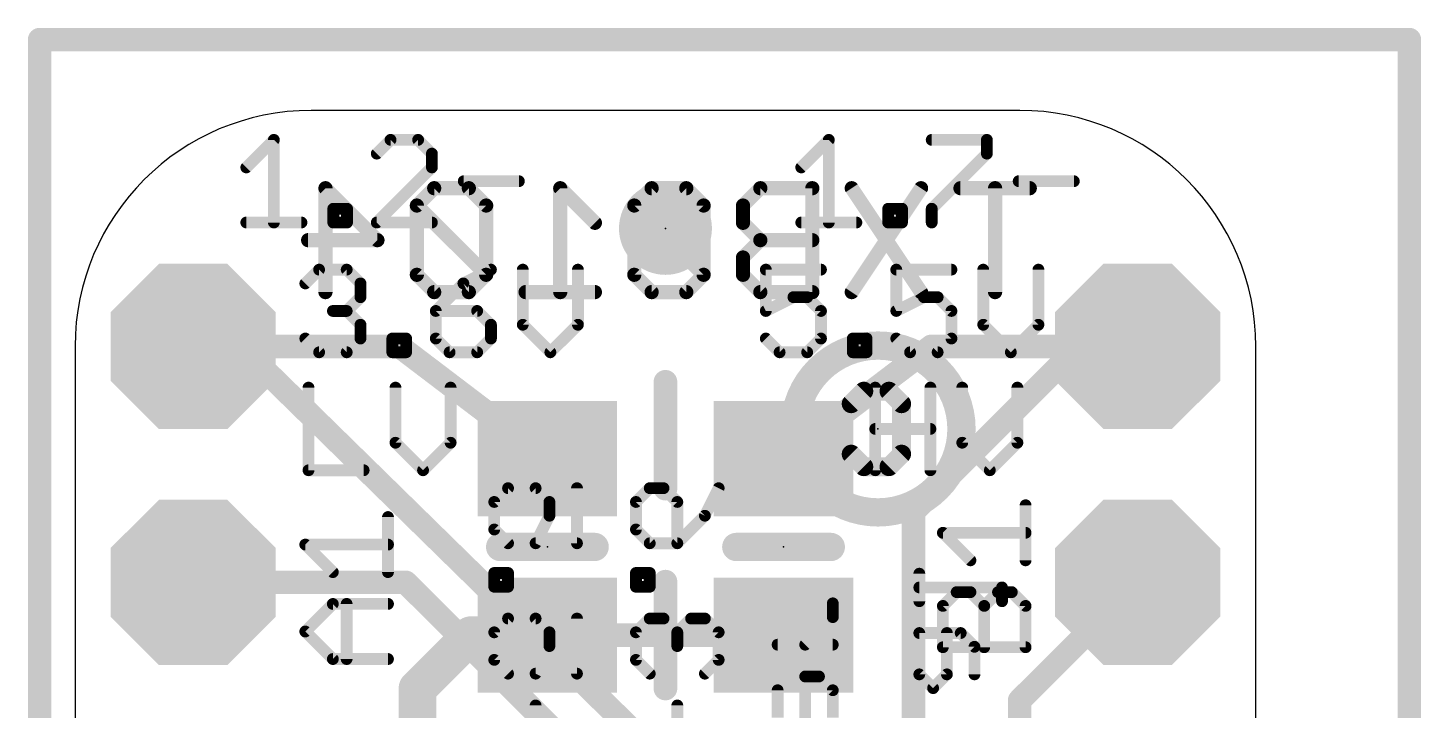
# Model space of a CAD drawing. Extents: x -0.5 to 14.5, y -0.1 to 18.7.
# Drawn here: x -0.51 to 14.48, y 11.32 to 18.67 of the extents above; entities that cross this region are included whole.
import ezdxf

# ---------------------------------------------------------------- set-up
doc = ezdxf.new("R2010")
doc.units = 0
for name, color, linetype in [('1', 12, 'CONTINUOUS'), ('16', 132, 'CONTINUOUS'), ('17', 110, 'CONTINUOUS'), ('20', 53, 'CONTINUOUS'), ('21', 40, 'CONTINUOUS'), ('22', 6, 'CONTINUOUS'), ('23', 53, 'CONTINUOUS'), ('24', 53, 'CONTINUOUS')]:
    doc.layers.add(name, color=color, linetype=linetype)

# ---------------------------------------------------------------- blocks, each defined once
blk = doc.blocks.new('RECT')
blk.add_solid([(-0.5, -0.5), (0.5, -0.5), (-0.5, 0.5), (0.5, 0.5)])
blk = doc.blocks.new('OCTAGONP')
at = {"const_width": 0.5}
blk.add_lwpolyline([(-0.25, -0.1036), (-0.25, 0.1036), (-0.1036, 0.25), (0.1036, 0.25), (0.25, 0.1036), (0.25, -0.1036), (0.1036, -0.25), (-0.1036, -0.25), (-0.25, -0.1036), (-0.25, 0.1036)], dxfattribs=at)
blk = doc.blocks.new('PIE')
at = {"const_width": 0.5}
blk.add_lwpolyline([(0, -0.25, 1), (0, 0.25, 1), (0, -0.25)], format="xyb", dxfattribs=at)

msp = doc.modelspace()

# ---------------------------------------------------------------- linework, layer by layer
at = {"layer": '1'}
for points, const_width in [([(3.49, 15.24), (1.27, 15.24)], 0.254), ([(5.08, 14.031), (3.49, 15.24)], 0.254), ([(7.62, 14.031), (9.21, 15.24)], 0.254), ([(9.21, 15.24), (11.43, 15.24)], 0.254), ([(4.257, 12.131), (3.683, 11.557)], 0.4064), ([(5.08, 12.131), (4.257, 12.131)], 0.4064), ([(7.62, 12.131), (5.08, 12.131)], 0.254), ([(3.683, 11.557), (3.683, 10.287)], 0.4064)]:
    msp.add_lwpolyline(points, dxfattribs=dict(at, const_width=const_width))
for points, const_width in [([(1.27, 15.3035, 1), (1.27, 15.1765)], 0.127), ([(3.5284, 15.2905, 1), (3.4516, 15.1895)], 0.127), ([(3.49, 15.1765, 1), (3.49, 15.3035)], 0.127), ([(9.21, 15.3035, 1), (9.21, 15.1765)], 0.127), ([(9.2484, 15.1895, 1), (9.1716, 15.2905)], 0.127), ([(11.43, 15.1765, 1), (11.43, 15.3035)], 0.127), ([(5.0416, 13.9805, 1), (5.1184, 14.0815)], 0.127), ([(7.5816, 14.0815, 1), (7.6584, 13.9805)], 0.127), ([(4.257, 12.2326, 1), (4.257, 12.0294)], 0.2032), ([(4.3288, 12.0592, 1), (4.1852, 12.2028)], 0.2032), ([(5.08, 12.0294, 1), (5.08, 12.2326)], 0.2032), ([(5.08, 12.1945, 1), (5.08, 12.0675)], 0.127), ([(7.62, 12.0675, 1), (7.62, 12.1945)], 0.127), ([(3.7846, 11.557, 1), (3.5814, 11.557)], 0.2032), ([(3.6112, 11.6288, 1), (3.7548, 11.4852)], 0.2032)]:
    msp.add_lwpolyline(points, format="xyb", dxfattribs=dict(at, const_width=const_width))
at = {"layer": '16', "const_width": 0.254}
for points in [[(-0.381, 18.542), (-0.381, 0)], [(14.351, 18.542), (-0.381, 18.542)], [(14.351, 0), (14.351, 18.542)], [(1.27, 15.24), (1.778, 15.24)], [(1.778, 15.24), (8.255, 8.89)], [(9.017, 13.462), (10.795, 15.24)], [(10.795, 15.24), (11.43, 15.24)], [(9.017, 8.001), (9.017, 13.462)], [(1.27, 12.7), (3.556, 12.7)], [(3.556, 12.7), (7.366, 8.89)], [(10.16, 11.43), (11.43, 12.7)], [(10.16, 8.001), (10.16, 11.43)]]:
    msp.add_lwpolyline(points, dxfattribs=at)
at = {"layer": '16', "const_width": 0.127}
for points in [[(-0.3175, 18.542, 1), (-0.4445, 18.542)], [(-0.381, 18.6055, 1), (-0.381, 18.4785)], [(14.4145, 18.542, 1), (14.2875, 18.542)], [(14.351, 18.4785, 1), (14.351, 18.6055)], [(1.27, 15.3035, 1), (1.27, 15.1765)], [(1.8225, 15.2853, 1), (1.7335, 15.1947)], [(1.778, 15.1765, 1), (1.778, 15.3035)], [(10.795, 15.3035, 1), (10.795, 15.1765)], [(10.8399, 15.1951, 1), (10.7501, 15.2849)], [(11.43, 15.1765, 1), (11.43, 15.3035)], [(9.0805, 13.462, 1), (8.9535, 13.462)], [(8.9721, 13.5069, 1), (9.0619, 13.4171)], [(1.27, 12.7635, 1), (1.27, 12.6365)], [(3.6009, 12.7449, 1), (3.5111, 12.6551)], [(3.556, 12.6365, 1), (3.556, 12.7635)], [(11.4749, 12.6551, 1), (11.3851, 12.7449)], [(10.2235, 11.43, 1), (10.0965, 11.43)], [(10.1151, 11.4749, 1), (10.2049, 11.3851)]]:
    msp.add_lwpolyline(points, format="xyb", dxfattribs=at)
at = {"layer": '20'}
for p, q in [((10.16, 17.78), (2.54, 17.78)), ((0, 15.24), (0, 2.54)), ((12.7, 2.54), (12.7, 15.24))]:
    msp.add_line(p, q, dxfattribs=at)
for centre, start, end in [((2.54, 15.24), 90, 180), ((10.16, 15.24), 0, 90)]:
    msp.add_arc(centre, 2.54, start, end, dxfattribs=at)
at = {"layer": '21'}
for points, const_width in [([(1.8415, 17.1667), (2.1381, 17.4633)], 0.127), ([(2.1381, 17.4633), (2.1381, 16.5735)], 0.127), ([(3.3931, 17.4633), (3.2448, 17.315)], 0.127), ([(3.6897, 17.4633), (3.3931, 17.4633)], 0.127), ([(3.838, 17.315), (3.6897, 17.4633)], 0.127), ([(7.8105, 17.1667), (8.1071, 17.4633)], 0.127), ([(8.1071, 17.4633), (8.1071, 16.5735)], 0.127), ([(9.2138, 17.4633), (9.807, 17.4633)], 0.127), ([(9.807, 17.4633), (9.807, 17.315)], 0.127), ([(3.838, 17.1667), (3.838, 17.315)], 0.127), ([(9.807, 17.315), (9.2138, 16.7218)], 0.127), ([(3.2448, 16.5735), (3.838, 17.1667)], 0.127), ([(4.1803, 17.0184), (4.7735, 17.0184)], 0.127), ([(10.1493, 17.0184), (10.7425, 17.0184)], 0.127), ([(2.777, 16.5735), (2.777, 16.7218)], 0.127), ([(2.777, 16.7218), (2.9253, 16.7218)], 0.127), ([(2.9253, 16.7218), (2.9253, 16.5735)], 0.127), ([(8.746, 16.5735), (8.746, 16.7218)], 0.127), ([(8.746, 16.7218), (8.8943, 16.7218)], 0.127), ([(8.8943, 16.7218), (8.8943, 16.5735)], 0.127), ([(9.2138, 16.7218), (9.2138, 16.5735)], 0.127), ([(1.8415, 16.5735), (2.4347, 16.5735)], 0.127), ([(2.9253, 16.5735), (2.777, 16.5735)], 0.127), ([(3.838, 16.5735), (3.2448, 16.5735)], 0.127), ([(7.8105, 16.5735), (8.4037, 16.5735)], 0.127), ([(8.8943, 16.5735), (8.746, 16.5735)], 0.127), ([(2.4765, 15.918), (2.6248, 16.0663)], 0.127), ([(2.6248, 16.0663), (2.9214, 16.0663)], 0.127), ([(2.9214, 16.0663), (3.0697, 15.918)], 0.127), ([(4.4729, 16.0663), (4.1764, 15.918)], 0.127), ([(4.8153, 16.0663), (4.8153, 15.4731)], 0.127), ([(5.4085, 15.4731), (5.4085, 16.0663)], 0.127), ([(8.0227, 16.0663), (7.4295, 16.0663)], 0.127), ([(7.4295, 16.0663), (7.4295, 15.6214)], 0.127), ([(9.426, 16.0663), (8.8328, 16.0663)], 0.127), ([(8.8328, 16.0663), (8.8328, 15.6214)], 0.127), ([(9.7683, 16.0663), (9.7683, 15.4731)], 0.127), ([(10.3615, 15.4731), (10.3615, 16.0663)], 0.127), ([(3.0697, 15.918), (3.0697, 15.7697)], 0.127), ([(4.1764, 15.918), (3.8798, 15.6214)], 0.127), ([(3.0697, 15.7697), (2.9214, 15.6214)], 0.127), ([(7.4295, 15.6214), (7.7261, 15.7697)], 0.127), ([(7.7261, 15.7697), (7.8744, 15.7697)], 0.127), ([(7.8744, 15.7697), (8.0227, 15.6214)], 0.127), ([(8.8328, 15.6214), (9.1294, 15.7697)], 0.127), ([(9.1294, 15.7697), (9.2777, 15.7697)], 0.127), ([(9.2777, 15.7697), (9.426, 15.6214)], 0.127), ([(2.9214, 15.6214), (2.7731, 15.6214)], 0.127), ([(2.9214, 15.6214), (3.0697, 15.4731)], 0.127), ([(3.8798, 15.6214), (3.8798, 15.3248)], 0.127), ([(4.3247, 15.6214), (3.8798, 15.6214)], 0.127), ([(4.4729, 15.4731), (4.3247, 15.6214)], 0.127), ([(8.0227, 15.6214), (8.0227, 15.3248)], 0.127), ([(9.426, 15.6214), (9.426, 15.3248)], 0.127), ([(3.0697, 15.4731), (3.0697, 15.3248)], 0.127), ([(4.4729, 15.3248), (4.4729, 15.4731)], 0.127), ([(4.8153, 15.4731), (5.1119, 15.1765)], 0.127), ([(5.1119, 15.1765), (5.4085, 15.4731)], 0.127), ([(9.7683, 15.4731), (10.0649, 15.1765)], 0.127), ([(10.0649, 15.1765), (10.3615, 15.4731)], 0.127), ([(2.6248, 15.1765), (2.4765, 15.3248)], 0.127), ([(3.0697, 15.3248), (2.9214, 15.1765)], 0.127), ([(3.412, 15.1765), (3.412, 15.3248)], 0.127), ([(3.412, 15.3248), (3.5603, 15.3248)], 0.127), ([(3.5603, 15.3248), (3.5603, 15.1765)], 0.127), ([(3.8798, 15.3248), (4.0281, 15.1765)], 0.127), ([(4.3247, 15.1765), (4.4729, 15.3248)], 0.127), ([(7.5778, 15.1765), (7.4295, 15.3248)], 0.127), ([(8.0227, 15.3248), (7.8744, 15.1765)], 0.127), ([(8.365, 15.1765), (8.365, 15.3248)], 0.127), ([(8.365, 15.3248), (8.5133, 15.3248)], 0.127), ([(8.5133, 15.3248), (8.5133, 15.1765)], 0.127), ([(8.9811, 15.1765), (8.8328, 15.3248)], 0.127), ([(9.426, 15.3248), (9.2777, 15.1765)], 0.127), ([(2.9214, 15.1765), (2.6248, 15.1765)], 0.127), ([(3.5603, 15.1765), (3.412, 15.1765)], 0.127), ([(4.0281, 15.1765), (4.3247, 15.1765)], 0.127), ([(7.8744, 15.1765), (7.5778, 15.1765)], 0.127), ([(8.5133, 15.1765), (8.365, 15.1765)], 0.127), ([(9.2777, 15.1765), (8.9811, 15.1765)], 0.127), ([(6.35, 14.859), (6.35, 13.708)], 0.254), ([(2.5105, 14.7963), (2.5105, 13.9065)], 0.127), ([(3.446, 14.7963), (3.446, 14.2031)], 0.127), ([(4.0392, 14.2031), (4.0392, 14.7963)], 0.127), ([(8.6065, 13.9065), (8.6065, 14.7963)], 0.127), ([(9.1996, 14.7963), (9.1996, 13.9065)], 0.127), ([(9.542, 14.7963), (9.542, 14.2031)], 0.127), ([(10.1352, 14.2031), (10.1352, 14.7963)], 0.127), ([(8.6065, 14.3514), (9.1996, 14.3514)], 0.127), ([(3.446, 14.2031), (3.7426, 13.9065)], 0.127), ([(3.7426, 13.9065), (4.0392, 14.2031)], 0.127), ([(9.542, 14.2031), (9.8386, 13.9065)], 0.127), ([(9.8386, 13.9065), (10.1352, 14.2031)], 0.127), ([(2.5105, 13.9065), (3.1036, 13.9065)], 0.127), ([(10.2235, 12.937), (10.2235, 13.5302)], 0.127), ([(3.3655, 12.81), (3.3655, 13.4032)], 0.127), ([(5.588, 13.081), (4.572, 13.081)], 0.3048), ([(8.128, 13.081), (7.112, 13.081)], 0.3048), ([(9.6303, 12.937), (9.3337, 13.2336)], 0.127), ([(9.3337, 13.2336), (10.2235, 13.2336)], 0.127), ([(2.7723, 12.81), (2.4757, 13.1066)], 0.127), ([(2.4757, 13.1066), (3.3655, 13.1066)], 0.127), ([(6.35, 12.708), (6.35, 11.557)], 0.254), ([(9.3337, 12.4464), (9.482, 12.5947)], 0.127), ([(9.482, 12.5947), (9.6303, 12.5947)], 0.127), ([(9.6303, 12.5947), (9.7786, 12.4464)], 0.127), ([(9.7786, 12.4464), (9.9269, 12.5947)], 0.127), ([(9.9269, 12.5947), (10.0752, 12.5947)], 0.127), ([(10.0752, 12.5947), (10.2235, 12.4464)], 0.127), ([(2.4757, 12.1711), (2.7723, 12.4677)], 0.127), ([(2.7723, 12.4677), (3.3655, 12.4677)], 0.127), ([(2.9206, 11.8745), (2.9206, 12.4677)], 0.127), ([(9.3337, 12.0015), (9.3337, 12.4464)], 0.127), ([(9.7786, 12.0015), (9.7786, 12.4464)], 0.127), ([(10.2235, 12.4464), (10.2235, 12.0015)], 0.127), ([(2.7723, 11.8745), (2.4757, 12.1711)], 0.127), ([(10.2235, 12.0015), (9.3337, 12.0015)], 0.127), ([(3.3655, 11.8745), (2.7723, 11.8745)], 0.127)]:
    msp.add_lwpolyline(points, dxfattribs=dict(at, const_width=const_width))
for points, const_width in [([(2.1698, 17.4633, 1), (2.1063, 17.4633)], 0.0635), ([(2.1605, 17.4408, 1), (2.1156, 17.4857)], 0.0635), ([(3.3931, 17.495, 1), (3.3931, 17.4315)], 0.0635), ([(3.4155, 17.4408, 1), (3.3706, 17.4857)], 0.0635), ([(3.7121, 17.4857, 1), (3.6672, 17.4408)], 0.0635), ([(3.6897, 17.4315, 1), (3.6897, 17.495)], 0.0635), ([(8.1388, 17.4633, 1), (8.0753, 17.4633)], 0.0635), ([(8.1295, 17.4408, 1), (8.0846, 17.4857)], 0.0635), ([(9.2138, 17.495, 1), (9.2138, 17.4315)], 0.0635), ([(9.8387, 17.4633, 1), (9.7752, 17.4633)], 0.0635), ([(9.807, 17.4315, 1), (9.807, 17.495)], 0.0635), ([(3.2223, 17.3374, 1), (3.2672, 17.2925)], 0.0635), ([(3.8697, 17.315, 1), (3.8062, 17.315)], 0.0635), ([(3.8155, 17.2925, 1), (3.8604, 17.3374)], 0.0635), ([(9.7752, 17.315, 1), (9.8387, 17.315)], 0.0635), ([(9.8294, 17.2925, 1), (9.7845, 17.3374)], 0.0635), ([(1.819, 17.1891, 1), (1.864, 17.1442)], 0.0635), ([(3.8062, 17.1667, 1), (3.8697, 17.1667)], 0.0635), ([(3.8604, 17.1442, 1), (3.8155, 17.1891)], 0.0635), ([(7.788, 17.1891, 1), (7.833, 17.1442)], 0.0635), ([(4.1803, 17.0501, 1), (4.1803, 16.9866)], 0.0635), ([(4.7735, 16.9866, 1), (4.7735, 17.0501)], 0.0635), ([(10.1493, 17.0501, 1), (10.1493, 16.9866)], 0.0635), ([(10.7425, 16.9866, 1), (10.7425, 17.0501)], 0.0635), ([(2.8088, 16.7218, 1), (2.7453, 16.7218)], 0.0635), ([(2.777, 16.7535, 1), (2.777, 16.69)], 0.0635), ([(2.9571, 16.7218, 1), (2.8936, 16.7218)], 0.0635), ([(2.9253, 16.69, 1), (2.9253, 16.7535)], 0.0635), ([(8.746, 16.7535, 1), (8.746, 16.69)], 0.0635), ([(8.7778, 16.7218, 1), (8.7143, 16.7218)], 0.0635), ([(8.9261, 16.7218, 1), (8.8626, 16.7218)], 0.0635), ([(8.8943, 16.69, 1), (8.8943, 16.7535)], 0.0635), ([(9.2455, 16.7218, 1), (9.182, 16.7218)], 0.0635), ([(1.8415, 16.6052, 1), (1.8415, 16.5418)], 0.0635), ([(2.4347, 16.5418, 1), (2.4347, 16.6052)], 0.0635), ([(2.777, 16.6052, 1), (2.777, 16.5418)], 0.0635), ([(2.9253, 16.5418, 1), (2.9253, 16.6052)], 0.0635), ([(3.2448, 16.6052, 1), (3.2448, 16.5418)], 0.0635), ([(3.838, 16.5418, 1), (3.838, 16.6052)], 0.0635), ([(7.8105, 16.6052, 1), (7.8105, 16.5418)], 0.0635), ([(8.4037, 16.5418, 1), (8.4037, 16.6052)], 0.0635), ([(8.746, 16.6052, 1), (8.746, 16.5418)], 0.0635), ([(8.8943, 16.5418, 1), (8.8943, 16.6052)], 0.0635), ([(9.1913, 16.7442, 1), (9.2362, 16.6993)], 0.0635), ([(2.1063, 16.5735, 1), (2.1698, 16.5735)], 0.0635), ([(2.7453, 16.5735, 1), (2.8088, 16.5735)], 0.0635), ([(2.8936, 16.5735, 1), (2.9571, 16.5735)], 0.0635), ([(3.2223, 16.596, 1), (3.2672, 16.551)], 0.0635), ([(8.0753, 16.5735, 1), (8.1388, 16.5735)], 0.0635), ([(8.7143, 16.5735, 1), (8.7778, 16.5735)], 0.0635), ([(8.8626, 16.5735, 1), (8.9261, 16.5735)], 0.0635), ([(9.182, 16.5735, 1), (9.2455, 16.5735)], 0.0635), ([(2.6248, 16.098, 1), (2.6248, 16.0345)], 0.0635), ([(2.6472, 16.0438, 1), (2.6023, 16.0887)], 0.0635), ([(2.9438, 16.0887, 1), (2.8989, 16.0438)], 0.0635), ([(2.9214, 16.0345, 1), (2.9214, 16.098)], 0.0635), ([(4.4871, 16.0379, 1), (4.4588, 16.0947)], 0.0635), ([(4.847, 16.0663, 1), (4.7835, 16.0663)], 0.0635), ([(5.4402, 16.0663, 1), (5.3767, 16.0663)], 0.0635), ([(7.4295, 16.098, 1), (7.4295, 16.0345)], 0.0635), ([(7.4612, 16.0663, 1), (7.3978, 16.0663)], 0.0635), ([(8.0227, 16.0345, 1), (8.0227, 16.098)], 0.0635), ([(8.8645, 16.0663, 1), (8.801, 16.0663)], 0.0635), ([(8.8328, 16.098, 1), (8.8328, 16.0345)], 0.0635), ([(9.426, 16.0345, 1), (9.426, 16.098)], 0.0635), ([(9.8, 16.0663, 1), (9.7365, 16.0663)], 0.0635), ([(10.3932, 16.0663, 1), (10.3297, 16.0663)], 0.0635), ([(2.454, 15.9404, 1), (2.499, 15.8955)], 0.0635), ([(3.1014, 15.918, 1), (3.0379, 15.918)], 0.0635), ([(3.0472, 15.8955, 1), (3.0921, 15.9404)], 0.0635), ([(4.1622, 15.9464, 1), (4.1906, 15.8896)], 0.0635), ([(4.1988, 15.8955, 1), (4.1539, 15.9404)], 0.0635), ([(3.0379, 15.7697, 1), (3.1014, 15.7697)], 0.0635), ([(3.0921, 15.7472, 1), (3.0472, 15.7921)], 0.0635), ([(7.7261, 15.8014, 1), (7.7261, 15.7379)], 0.0635), ([(7.7403, 15.7413, 1), (7.7119, 15.7981)], 0.0635), ([(7.8968, 15.7921, 1), (7.8519, 15.7472)], 0.0635), ([(7.8744, 15.7379, 1), (7.8744, 15.8014)], 0.0635), ([(9.1294, 15.8014, 1), (9.1294, 15.7379)], 0.0635), ([(9.1436, 15.7413, 1), (9.1152, 15.7981)], 0.0635), ([(9.3001, 15.7921, 1), (9.2552, 15.7472)], 0.0635), ([(9.2777, 15.7379, 1), (9.2777, 15.8014)], 0.0635), ([(2.7731, 15.6531, 1), (2.7731, 15.5896)], 0.0635), ([(2.9438, 15.6438, 1), (2.8989, 15.5989)], 0.0635), ([(2.8989, 15.6438, 1), (2.9438, 15.5989)], 0.0635), ([(2.9214, 15.5896, 1), (2.9214, 15.6531)], 0.0635), ([(3.9115, 15.6214, 1), (3.848, 15.6214)], 0.0635), ([(3.8798, 15.6531, 1), (3.8798, 15.5896)], 0.0635), ([(3.8573, 15.6438, 1), (3.9022, 15.5989)], 0.0635), ([(4.3471, 15.6438, 1), (4.3022, 15.5989)], 0.0635), ([(4.3247, 15.5896, 1), (4.3247, 15.6531)], 0.0635), ([(7.4153, 15.6498, 1), (7.4437, 15.593)], 0.0635), ([(7.3978, 15.6214, 1), (7.4612, 15.6214)], 0.0635), ([(8.0544, 15.6214, 1), (7.9909, 15.6214)], 0.0635), ([(8.0002, 15.5989, 1), (8.0451, 15.6438)], 0.0635), ([(8.8186, 15.6498, 1), (8.847, 15.593)], 0.0635), ([(8.801, 15.6214, 1), (8.8645, 15.6214)], 0.0635), ([(9.4577, 15.6214, 1), (9.3942, 15.6214)], 0.0635), ([(9.4035, 15.5989, 1), (9.4484, 15.6438)], 0.0635), ([(3.1014, 15.4731, 1), (3.0379, 15.4731)], 0.0635), ([(3.0472, 15.4506, 1), (3.0921, 15.4955)], 0.0635), ([(4.5047, 15.4731, 1), (4.4412, 15.4731)], 0.0635), ([(4.4505, 15.4506, 1), (4.4954, 15.4955)], 0.0635), ([(4.8377, 15.4955, 1), (4.7928, 15.4506)], 0.0635), ([(4.7835, 15.4731, 1), (4.847, 15.4731)], 0.0635), ([(5.3767, 15.4731, 1), (5.4402, 15.4731)], 0.0635), ([(5.4309, 15.4506, 1), (5.386, 15.4955)], 0.0635), ([(9.7365, 15.4731, 1), (9.8, 15.4731)], 0.0635), ([(9.7907, 15.4955, 1), (9.7458, 15.4506)], 0.0635), ([(10.3297, 15.4731, 1), (10.3932, 15.4731)], 0.0635), ([(10.3839, 15.4506, 1), (10.339, 15.4955)], 0.0635), ([(2.499, 15.3472, 1), (2.454, 15.3023)], 0.0635), ([(3.0379, 15.3248, 1), (3.1014, 15.3248)], 0.0635), ([(3.0921, 15.3023, 1), (3.0472, 15.3472)], 0.0635), ([(3.4438, 15.3248, 1), (3.3803, 15.3248)], 0.0635), ([(3.412, 15.3565, 1), (3.412, 15.293)], 0.0635), ([(3.5921, 15.3248, 1), (3.5286, 15.3248)], 0.0635), ([(3.5603, 15.293, 1), (3.5603, 15.3565)], 0.0635), ([(3.848, 15.3248, 1), (3.9115, 15.3248)], 0.0635), ([(3.9022, 15.3472, 1), (3.8573, 15.3023)], 0.0635), ([(4.4412, 15.3248, 1), (4.5047, 15.3248)], 0.0635), ([(4.4954, 15.3023, 1), (4.4505, 15.3472)], 0.0635), ([(7.452, 15.3472, 1), (7.407, 15.3023)], 0.0635), ([(7.9909, 15.3248, 1), (8.0544, 15.3248)], 0.0635), ([(8.0451, 15.3023, 1), (8.0002, 15.3472)], 0.0635), ([(8.3968, 15.3248, 1), (8.3333, 15.3248)], 0.0635), ([(8.365, 15.3565, 1), (8.365, 15.293)], 0.0635), ([(8.5451, 15.3248, 1), (8.4816, 15.3248)], 0.0635), ([(8.5133, 15.293, 1), (8.5133, 15.3565)], 0.0635), ([(8.8552, 15.3472, 1), (8.8103, 15.3023)], 0.0635), ([(9.3942, 15.3248, 1), (9.4577, 15.3248)], 0.0635), ([(9.4484, 15.3023, 1), (9.4035, 15.3472)], 0.0635), ([(2.6248, 15.2083, 1), (2.6248, 15.1448)], 0.0635), ([(2.6023, 15.154, 1), (2.6472, 15.199)], 0.0635), ([(2.8989, 15.199, 1), (2.9438, 15.154)], 0.0635), ([(2.9214, 15.1448, 1), (2.9214, 15.2083)], 0.0635), ([(3.412, 15.2083, 1), (3.412, 15.1448)], 0.0635), ([(3.3803, 15.1765, 1), (3.4438, 15.1765)], 0.0635), ([(3.5286, 15.1765, 1), (3.5921, 15.1765)], 0.0635), ([(3.5603, 15.1448, 1), (3.5603, 15.2083)], 0.0635), ([(4.0281, 15.2083, 1), (4.0281, 15.1448)], 0.0635), ([(4.0056, 15.154, 1), (4.0505, 15.199)], 0.0635), ([(4.3022, 15.199, 1), (4.3471, 15.154)], 0.0635), ([(4.3247, 15.1448, 1), (4.3247, 15.2083)], 0.0635), ([(5.0894, 15.199, 1), (5.1343, 15.154)], 0.0635), ([(5.0894, 15.154, 1), (5.1343, 15.199)], 0.0635), ([(7.5778, 15.2083, 1), (7.5778, 15.1448)], 0.0635), ([(7.5553, 15.154, 1), (7.6002, 15.199)], 0.0635), ([(7.8519, 15.199, 1), (7.8968, 15.154)], 0.0635), ([(7.8744, 15.1448, 1), (7.8744, 15.2083)], 0.0635), ([(8.365, 15.2083, 1), (8.365, 15.1448)], 0.0635), ([(8.3333, 15.1765, 1), (8.3968, 15.1765)], 0.0635), ([(8.4816, 15.1765, 1), (8.5451, 15.1765)], 0.0635), ([(8.5133, 15.1448, 1), (8.5133, 15.2083)], 0.0635), ([(8.9811, 15.2083, 1), (8.9811, 15.1448)], 0.0635), ([(8.9586, 15.154, 1), (9.0035, 15.199)], 0.0635), ([(9.2552, 15.199, 1), (9.3001, 15.154)], 0.0635), ([(9.2777, 15.1448, 1), (9.2777, 15.2083)], 0.0635), ([(10.0424, 15.199, 1), (10.0873, 15.154)], 0.0635), ([(10.0424, 15.154, 1), (10.0873, 15.199)], 0.0635), ([(6.4135, 14.859, 1), (6.2865, 14.859)], 0.127), ([(2.5422, 14.7963, 1), (2.4787, 14.7963)], 0.0635), ([(3.4777, 14.7963, 1), (3.4142, 14.7963)], 0.0635), ([(4.0709, 14.7963, 1), (4.0074, 14.7963)], 0.0635), ([(8.6382, 14.7963, 1), (8.5747, 14.7963)], 0.0635), ([(9.2314, 14.7963, 1), (9.1679, 14.7963)], 0.0635), ([(9.5737, 14.7963, 1), (9.5102, 14.7963)], 0.0635), ([(10.1669, 14.7963, 1), (10.1034, 14.7963)], 0.0635), ([(8.6065, 14.3831, 1), (8.6065, 14.3196)], 0.0635), ([(9.1996, 14.3196, 1), (9.1996, 14.3831)], 0.0635), ([(3.4684, 14.2255, 1), (3.4235, 14.1806)], 0.0635), ([(4.0616, 14.1806, 1), (4.0167, 14.2255)], 0.0635), ([(9.5644, 14.2255, 1), (9.5195, 14.1806)], 0.0635), ([(10.1576, 14.1806, 1), (10.1127, 14.2255)], 0.0635), ([(3.4142, 14.2031, 1), (3.4777, 14.2031)], 0.0635), ([(4.0074, 14.2031, 1), (4.0709, 14.2031)], 0.0635), ([(9.5102, 14.2031, 1), (9.5737, 14.2031)], 0.0635), ([(10.1034, 14.2031, 1), (10.1669, 14.2031)], 0.0635), ([(2.4787, 13.9065, 1), (2.5422, 13.9065)], 0.0635), ([(2.5105, 13.9383, 1), (2.5105, 13.8748)], 0.0635), ([(3.1036, 13.8748, 1), (3.1036, 13.9383)], 0.0635), ([(3.7201, 13.929, 1), (3.765, 13.884)], 0.0635), ([(3.7201, 13.884, 1), (3.765, 13.929)], 0.0635), ([(8.5747, 13.9065, 1), (8.6382, 13.9065)], 0.0635), ([(9.1679, 13.9065, 1), (9.2314, 13.9065)], 0.0635), ([(9.8161, 13.929, 1), (9.861, 13.884)], 0.0635), ([(9.8161, 13.884, 1), (9.861, 13.929)], 0.0635), ([(6.2865, 13.708, 1), (6.4135, 13.708)], 0.127), ([(10.2553, 13.5302, 1), (10.1918, 13.5302)], 0.0635), ([(3.3973, 13.4032, 1), (3.3338, 13.4032)], 0.0635), ([(4.572, 13.1572, 1), (4.572, 13.0048)], 0.1524), ([(5.588, 13.0048, 1), (5.588, 13.1572)], 0.1524), ([(7.112, 13.1572, 1), (7.112, 13.0048)], 0.1524), ([(8.128, 13.0048, 1), (8.128, 13.1572)], 0.1524), ([(9.3337, 13.2654, 1), (9.3337, 13.2019)], 0.0635), ([(9.3562, 13.2561, 1), (9.3113, 13.2112)], 0.0635), ([(10.2235, 13.2019, 1), (10.2235, 13.2654)], 0.0635), ([(2.4757, 13.1384, 1), (2.4757, 13.0749)], 0.0635), ([(2.4982, 13.1291, 1), (2.4533, 13.0842)], 0.0635), ([(3.3655, 13.0749, 1), (3.3655, 13.1384)], 0.0635), ([(9.6079, 12.9146, 1), (9.6528, 12.9595)], 0.0635), ([(10.1918, 12.937, 1), (10.2553, 12.937)], 0.0635), ([(2.7499, 12.7876, 1), (2.7948, 12.8325)], 0.0635), ([(3.3338, 12.81, 1), (3.3973, 12.81)], 0.0635), ([(6.4135, 12.708, 1), (6.2865, 12.708)], 0.127), ([(9.482, 12.6264, 1), (9.482, 12.5629)], 0.0635), ([(9.5045, 12.5722, 1), (9.4596, 12.6171)], 0.0635), ([(9.6528, 12.6171, 1), (9.6079, 12.5722)], 0.0635), ([(9.6303, 12.5629, 1), (9.6303, 12.6264)], 0.0635), ([(9.9269, 12.6264, 1), (9.9269, 12.5629)], 0.0635), ([(9.9494, 12.5722, 1), (9.9045, 12.6171)], 0.0635), ([(10.0977, 12.6171, 1), (10.0528, 12.5722)], 0.0635), ([(10.0752, 12.5629, 1), (10.0752, 12.6264)], 0.0635), ([(2.7723, 12.4994, 1), (2.7723, 12.4359)], 0.0635), ([(2.7948, 12.4452, 1), (2.7499, 12.4901)], 0.0635), ([(2.9524, 12.4677, 1), (2.8889, 12.4677)], 0.0635), ([(3.3655, 12.4359, 1), (3.3655, 12.4994)], 0.0635), ([(9.3655, 12.4464, 1), (9.302, 12.4464)], 0.0635), ([(9.3113, 12.4688, 1), (9.3562, 12.4239)], 0.0635), ([(9.8104, 12.4464, 1), (9.7469, 12.4464)], 0.0635), ([(9.7562, 12.4688, 1), (9.8011, 12.4239)], 0.0635), ([(9.7562, 12.4239, 1), (9.8011, 12.4688)], 0.0635), ([(10.2553, 12.4464, 1), (10.1918, 12.4464)], 0.0635), ([(10.201, 12.4239, 1), (10.246, 12.4688)], 0.0635), ([(2.4982, 12.1935, 1), (2.4533, 12.1486)], 0.0635), ([(2.4533, 12.1935, 1), (2.4982, 12.1486)], 0.0635), ([(9.3337, 12.0333, 1), (9.3337, 11.9697)], 0.0635), ([(9.302, 12.0015, 1), (9.3655, 12.0015)], 0.0635), ([(9.7469, 12.0015, 1), (9.8104, 12.0015)], 0.0635), ([(10.1918, 12.0015, 1), (10.2553, 12.0015)], 0.0635), ([(10.2235, 11.9697, 1), (10.2235, 12.0333)], 0.0635), ([(2.7723, 11.9063, 1), (2.7723, 11.8428)], 0.0635), ([(2.7499, 11.852, 1), (2.7948, 11.897)], 0.0635), ([(2.8889, 11.8745, 1), (2.9524, 11.8745)], 0.0635), ([(3.3655, 11.8428, 1), (3.3655, 11.9063)], 0.0635), ([(6.2865, 11.557, 1), (6.4135, 11.557)], 0.127)]:
    msp.add_lwpolyline(points, format="xyb", dxfattribs=dict(at, const_width=const_width))
at = {"layer": '22'}
for points, const_width in [([(2.6929, 15.8242), (2.6929, 16.9428)], 0.1524), ([(2.6929, 16.9428), (3.2522, 16.3835)], 0.1524), ([(3.8623, 16.9428), (3.6759, 16.7563)], 0.1524), ([(4.2352, 16.9428), (3.8623, 16.9428)], 0.1524), ([(4.4216, 16.7563), (4.2352, 16.9428)], 0.1524), ([(5.591, 16.5699), (5.2182, 16.9428)], 0.1524), ([(5.2182, 16.9428), (5.2182, 15.8242)], 0.1524), ([(6.2011, 16.9428), (6.0147, 16.7563)], 0.1524), ([(6.574, 16.9428), (6.2011, 16.9428)], 0.1524), ([(6.7604, 16.7563), (6.574, 16.9428)], 0.1524), ([(7.3705, 16.9428), (7.1841, 16.7563)], 0.1524), ([(7.9298, 16.9428), (7.3705, 16.9428)], 0.1524), ([(7.9298, 15.8242), (7.9298, 16.9428)], 0.1524), ([(9.0992, 16.9428), (8.3535, 15.8242)], 0.1524), ([(8.3535, 16.9428), (9.0992, 15.8242)], 0.1524), ([(10.2686, 16.9428), (9.5229, 16.9428)], 0.1524), ([(9.8957, 15.8242), (9.8957, 16.9428)], 0.1524), ([(3.6759, 16.7563), (3.6759, 16.0106)], 0.1524), ([(4.4216, 16.0106), (3.6759, 16.7563)], 0.1524), ([(4.4216, 16.0106), (4.4216, 16.7563)], 0.1524), ([(6.0147, 16.7563), (6.0147, 16.0106)], 0.1524), ([(6.7604, 16.0106), (6.0147, 16.7563)], 0.1524), ([(6.7604, 16.0106), (6.7604, 16.7563)], 0.1524), ([(7.1841, 16.7563), (7.1841, 16.5699)], 0.1524), ([(7.1841, 16.5699), (7.3705, 16.3835)], 0.1524), ([(3.2522, 16.3835), (2.5065, 16.3835)], 0.1524), ([(7.3705, 16.3835), (7.1841, 16.1971)], 0.1524), ([(7.9298, 16.3835), (7.3705, 16.3835)], 0.1524), ([(7.1841, 16.1971), (7.1841, 16.0106)], 0.1524), ([(3.6759, 16.0106), (3.8623, 15.8242)], 0.1524), ([(4.2352, 15.8242), (4.4216, 16.0106)], 0.1524), ([(6.0147, 16.0106), (6.2011, 15.8242)], 0.1524), ([(6.574, 15.8242), (6.7604, 16.0106)], 0.1524), ([(7.1841, 16.0106), (7.3705, 15.8242)], 0.1524), ([(3.8623, 15.8242), (4.2352, 15.8242)], 0.1524), ([(5.591, 15.8242), (4.8453, 15.8242)], 0.1524), ([(6.2011, 15.8242), (6.574, 15.8242)], 0.1524), ([(7.3705, 15.8242), (7.9298, 15.8242)], 0.1524), ([(8.3477, 14.6225), (8.4833, 14.7581)], 0.2032), ([(8.4833, 14.7581), (8.7544, 14.7581)], 0.2032), ([(8.7544, 14.7581), (8.89, 14.6225)], 0.2032), ([(8.89, 14.6225), (8.89, 14.0802)], 0.2032), ([(8.4833, 13.9446), (8.3477, 14.0802)], 0.2032), ([(8.89, 14.0802), (8.7544, 13.9446)], 0.2032), ([(8.7544, 13.9446), (8.4833, 13.9446)], 0.2032), ([(4.6568, 13.7137), (4.5085, 13.5654)], 0.127), ([(4.9534, 13.7137), (4.6568, 13.7137)], 0.127), ([(5.1017, 13.5654), (4.9534, 13.7137)], 0.127), ([(5.3983, 13.7137), (5.3983, 13.1206)], 0.127), ([(6.0325, 13.5654), (6.1808, 13.7137)], 0.127), ([(6.1808, 13.7137), (6.3291, 13.7137)], 0.127), ([(6.3291, 13.7137), (6.4774, 13.5654)], 0.127), ([(6.9223, 13.7137), (6.774, 13.4172)], 0.127), ([(4.5085, 13.5654), (4.5085, 13.2689)], 0.127), ([(5.1017, 13.4172), (5.1017, 13.5654)], 0.127), ([(6.0325, 13.2689), (6.0325, 13.5654)], 0.127), ([(6.4774, 13.5654), (6.4774, 13.1206)], 0.127), ([(4.9534, 13.1206), (5.1017, 13.4172)], 0.127), ([(6.774, 13.4172), (6.4774, 13.1206)], 0.127), ([(4.5085, 13.2689), (4.6568, 13.1206)], 0.127), ([(6.1808, 13.1206), (6.0325, 13.2689)], 0.127), ([(5.3983, 13.1206), (4.9534, 13.1206)], 0.127), ([(6.4774, 13.1206), (6.1808, 13.1206)], 0.127), ([(4.6568, 12.8011), (4.5085, 12.8011)], 0.127), ([(4.5085, 12.8011), (4.5085, 12.6528)], 0.127), ([(4.6568, 12.6528), (4.6568, 12.8011)], 0.127), ([(6.1808, 12.8011), (6.0325, 12.8011)], 0.127), ([(6.0325, 12.8011), (6.0325, 12.6528)], 0.127), ([(6.1808, 12.6528), (6.1808, 12.8011)], 0.127), ([(9.0805, 12.4969), (9.0805, 12.7935)], 0.127), ([(4.5085, 12.6528), (4.6568, 12.6528)], 0.127), ([(6.0325, 12.6528), (6.1808, 12.6528)], 0.127), ([(9.9703, 12.6452), (9.0805, 12.6452)], 0.127), ([(9.9703, 12.4969), (9.9703, 12.6452)], 0.127), ([(8.1497, 12.3257), (8.1497, 12.474)], 0.127), ([(4.6568, 12.3105), (4.5085, 12.1622)], 0.127), ([(4.9534, 12.3105), (4.6568, 12.3105)], 0.127), ([(5.1017, 12.1622), (4.9534, 12.3105)], 0.127), ([(5.3983, 12.3105), (5.3983, 11.7173)], 0.127), ([(6.1808, 12.3105), (6.0325, 12.1622)], 0.127), ([(6.3291, 12.3105), (6.1808, 12.3105)], 0.127), ([(6.4774, 12.1622), (6.3291, 12.3105)], 0.127), ([(6.6257, 12.3105), (6.4774, 12.1622)], 0.127), ([(6.774, 12.3105), (6.6257, 12.3105)], 0.127), ([(6.9223, 12.1622), (6.774, 12.3105)], 0.127), ([(7.8531, 12.0291), (8.1497, 12.3257)], 0.127), ([(4.5085, 12.1622), (4.5085, 11.8656)], 0.127), ([(5.1017, 12.0139), (5.1017, 12.1622)], 0.127), ([(6.0325, 12.1622), (6.0325, 11.8656)], 0.127), ([(6.4774, 12.1622), (6.4774, 12.0139)], 0.127), ([(6.9223, 11.8656), (6.9223, 12.1622)], 0.127), ([(9.5254, 12.1545), (9.0805, 12.1545)], 0.127), ([(9.0805, 12.1545), (9.0805, 11.7097)], 0.127), ([(9.3771, 11.7097), (9.3771, 12.1545)], 0.127), ([(9.6737, 12.0062), (9.5254, 12.1545)], 0.127), ([(4.9534, 11.7173), (5.1017, 12.0139)], 0.127), ([(7.5565, 12.0291), (8.1497, 12.0291)], 0.127), ([(9.6737, 11.7097), (9.6737, 12.0062)], 0.127), ([(4.5085, 11.8656), (4.6568, 11.7173)], 0.127), ([(6.0325, 11.8656), (6.1808, 11.7173)], 0.127), ([(6.774, 11.7173), (6.9223, 11.8656)], 0.127), ([(5.3983, 11.7173), (4.9534, 11.7173)], 0.127), ([(8.0014, 11.6868), (7.8531, 11.6868)], 0.127), ([(7.8531, 11.6868), (7.8531, 11.0936)], 0.127), ([(8.1497, 11.5385), (8.0014, 11.6868)], 0.127), ([(9.0805, 11.7097), (9.2288, 11.5614)], 0.127), ([(9.2288, 11.5614), (9.3771, 11.7097)], 0.127), ([(7.5565, 11.5385), (7.5565, 11.2419)], 0.127), ([(8.1497, 11.2419), (8.1497, 11.5385)], 0.127), ([(4.9534, 10.7818), (4.9534, 11.3749)], 0.127), ([(6.4774, 10.7818), (6.4774, 11.3749)], 0.127)]:
    msp.add_lwpolyline(points, dxfattribs=dict(at, const_width=const_width))
for points, const_width in [([(2.731, 16.9428, 1), (2.6548, 16.9428)], 0.0762), ([(2.7199, 16.9697, 1), (2.666, 16.9158)], 0.0762), ([(3.8623, 16.9809, 1), (3.8623, 16.9047)], 0.0762), ([(3.8893, 16.9158, 1), (3.8354, 16.9697)], 0.0762), ([(4.2621, 16.9697, 1), (4.2082, 16.9158)], 0.0762), ([(4.2352, 16.9047, 1), (4.2352, 16.9809)], 0.0762), ([(5.2451, 16.9697, 1), (5.1912, 16.9158)], 0.0762), ([(5.2563, 16.9428, 1), (5.1801, 16.9428)], 0.0762), ([(6.2011, 16.9809, 1), (6.2011, 16.9047)], 0.0762), ([(6.2281, 16.9158, 1), (6.1742, 16.9697)], 0.0762), ([(6.6009, 16.9697, 1), (6.547, 16.9158)], 0.0762), ([(6.574, 16.9047, 1), (6.574, 16.9809)], 0.0762), ([(7.3705, 16.9809, 1), (7.3705, 16.9047)], 0.0762), ([(7.3975, 16.9158, 1), (7.3436, 16.9697)], 0.0762), ([(7.9679, 16.9428, 1), (7.8917, 16.9428)], 0.0762), ([(7.9298, 16.9047, 1), (7.9298, 16.9809)], 0.0762), ([(8.3852, 16.9639, 1), (8.3218, 16.9216)], 0.0762), ([(9.1309, 16.9216, 1), (9.0675, 16.9639)], 0.0762), ([(9.5229, 16.9809, 1), (9.5229, 16.9047)], 0.0762), ([(9.9338, 16.9428, 1), (9.8576, 16.9428)], 0.0762), ([(10.2686, 16.9047, 1), (10.2686, 16.9809)], 0.0762), ([(3.714, 16.7563, 1), (3.6378, 16.7563)], 0.0762), ([(3.7028, 16.7833, 1), (3.649, 16.7294)], 0.0762), ([(3.649, 16.7833, 1), (3.7028, 16.7294)], 0.0762), ([(4.4597, 16.7563, 1), (4.3835, 16.7563)], 0.0762), ([(4.3947, 16.7294, 1), (4.4486, 16.7833)], 0.0762), ([(6.0528, 16.7563, 1), (5.9766, 16.7563)], 0.0762), ([(6.0416, 16.7833, 1), (5.9878, 16.7294)], 0.0762), ([(5.9878, 16.7833, 1), (6.0416, 16.7294)], 0.0762), ([(6.7985, 16.7563, 1), (6.7223, 16.7563)], 0.0762), ([(6.7335, 16.7294, 1), (6.7873, 16.7833)], 0.0762), ([(7.2222, 16.7563, 1), (7.146, 16.7563)], 0.0762), ([(7.1572, 16.7833, 1), (7.211, 16.7294)], 0.0762), ([(5.5641, 16.543, 1), (5.6179, 16.5968)], 0.0762), ([(7.211, 16.5968, 1), (7.1572, 16.543)], 0.0762), ([(7.146, 16.5699, 1), (7.2222, 16.5699)], 0.0762), ([(2.5065, 16.4216, 1), (2.5065, 16.3454)], 0.0762), ([(3.2253, 16.3565, 1), (3.2792, 16.4104)], 0.0762), ([(3.2522, 16.3454, 1), (3.2522, 16.4216)], 0.0762), ([(7.3705, 16.4216, 1), (7.3705, 16.3454)], 0.0762), ([(7.3975, 16.3565, 1), (7.3436, 16.4104)], 0.0762), ([(7.3436, 16.3565, 1), (7.3975, 16.4104)], 0.0762), ([(7.9298, 16.3454, 1), (7.9298, 16.4216)], 0.0762), ([(7.2222, 16.1971, 1), (7.146, 16.1971)], 0.0762), ([(7.1572, 16.224, 1), (7.211, 16.1701)], 0.0762), ([(3.7028, 16.0376, 1), (3.649, 15.9837)], 0.0762), ([(3.6378, 16.0106, 1), (3.714, 16.0106)], 0.0762), ([(4.3835, 16.0106, 1), (4.4597, 16.0106)], 0.0762), ([(4.4486, 15.9837, 1), (4.3947, 16.0376)], 0.0762), ([(4.3947, 15.9837, 1), (4.4486, 16.0376)], 0.0762), ([(6.0416, 16.0376, 1), (5.9878, 15.9837)], 0.0762), ([(5.9766, 16.0106, 1), (6.0528, 16.0106)], 0.0762), ([(6.7223, 16.0106, 1), (6.7985, 16.0106)], 0.0762), ([(6.7873, 15.9837, 1), (6.7335, 16.0376)], 0.0762), ([(6.7335, 15.9837, 1), (6.7873, 16.0376)], 0.0762), ([(7.211, 16.0376, 1), (7.1572, 15.9837)], 0.0762), ([(7.146, 16.0106, 1), (7.2222, 16.0106)], 0.0762), ([(3.8623, 15.8623, 1), (3.8623, 15.7861)], 0.0762), ([(3.8354, 15.7973, 1), (3.8893, 15.8511)], 0.0762), ([(4.2082, 15.8511, 1), (4.2621, 15.7973)], 0.0762), ([(4.2352, 15.7861, 1), (4.2352, 15.8623)], 0.0762), ([(4.8453, 15.8623, 1), (4.8453, 15.7861)], 0.0762), ([(5.591, 15.7861, 1), (5.591, 15.8623)], 0.0762), ([(6.2011, 15.8623, 1), (6.2011, 15.7861)], 0.0762), ([(6.1742, 15.7973, 1), (6.2281, 15.8511)], 0.0762), ([(6.547, 15.8511, 1), (6.6009, 15.7973)], 0.0762), ([(6.574, 15.7861, 1), (6.574, 15.8623)], 0.0762), ([(7.3705, 15.8623, 1), (7.3705, 15.7861)], 0.0762), ([(7.3436, 15.7973, 1), (7.3975, 15.8511)], 0.0762), ([(7.9298, 15.7861, 1), (7.9298, 15.8623)], 0.0762), ([(2.6548, 15.8242, 1), (2.731, 15.8242)], 0.0762), ([(5.1801, 15.8242, 1), (5.2563, 15.8242)], 0.0762), ([(7.8917, 15.8242, 1), (7.9679, 15.8242)], 0.0762), ([(8.3218, 15.8453, 1), (8.3852, 15.8031)], 0.0762), ([(9.0675, 15.8031, 1), (9.1309, 15.8453)], 0.0762), ([(9.8576, 15.8242, 1), (9.9338, 15.8242)], 0.0762), ([(8.636, 13.453, 1), (8.636, 15.249, 1), (8.636, 13.453)], 0.3048), ([(8.4833, 14.8089, 1), (8.4833, 14.7073)], 0.1016), ([(8.5192, 14.7222, 1), (8.4473, 14.794)], 0.1016), ([(8.7903, 14.794, 1), (8.7185, 14.7222)], 0.1016), ([(8.7544, 14.7073, 1), (8.7544, 14.8089)], 0.1016), ([(8.3118, 14.6584, 1), (8.3836, 14.5866)], 0.1016), ([(8.9408, 14.6225, 1), (8.8392, 14.6225)], 0.1016), ([(8.8541, 14.5866, 1), (8.9259, 14.6584)], 0.1016), ([(8.3836, 14.1161, 1), (8.3118, 14.0443)], 0.1016), ([(8.8392, 14.0802, 1), (8.9408, 14.0802)], 0.1016), ([(8.9259, 14.0443, 1), (8.8541, 14.1161)], 0.1016), ([(8.4833, 13.9954, 1), (8.4833, 13.8938)], 0.1016), ([(8.4473, 13.9087, 1), (8.5192, 13.9805)], 0.1016), ([(8.7185, 13.9805, 1), (8.7903, 13.9087)], 0.1016), ([(8.7544, 13.8938, 1), (8.7544, 13.9954)], 0.1016), ([(4.6568, 13.7455, 1), (4.6568, 13.682)], 0.0635), ([(4.6792, 13.6913, 1), (4.6343, 13.7362)], 0.0635), ([(4.9758, 13.7362, 1), (4.9309, 13.6913)], 0.0635), ([(4.9534, 13.682, 1), (4.9534, 13.7455)], 0.0635), ([(5.43, 13.7137, 1), (5.3665, 13.7137)], 0.0635), ([(6.1808, 13.7455, 1), (6.1808, 13.682)], 0.0635), ([(6.2032, 13.6913, 1), (6.1583, 13.7362)], 0.0635), ([(6.3515, 13.7362, 1), (6.3066, 13.6913)], 0.0635), ([(6.3291, 13.682, 1), (6.3291, 13.7455)], 0.0635), ([(6.9507, 13.6995, 1), (6.8939, 13.7279)], 0.0635), ([(4.5403, 13.5654, 1), (4.4768, 13.5654)], 0.0635), ([(4.486, 13.5879, 1), (4.531, 13.543)], 0.0635), ([(5.1334, 13.5654, 1), (5.0699, 13.5654)], 0.0635), ([(5.0792, 13.543, 1), (5.1241, 13.5879)], 0.0635), ([(6.01, 13.5879, 1), (6.055, 13.543)], 0.0635), ([(6.0643, 13.5654, 1), (6.0008, 13.5654)], 0.0635), ([(6.5091, 13.5654, 1), (6.4456, 13.5654)], 0.0635), ([(6.4549, 13.543, 1), (6.4998, 13.5879)], 0.0635), ([(5.0699, 13.4172, 1), (5.1334, 13.4172)], 0.0635), ([(5.1301, 13.403, 1), (5.0733, 13.4313)], 0.0635), ([(6.7456, 13.4313, 1), (6.8024, 13.403)], 0.0635), ([(6.7964, 13.3947, 1), (6.7515, 13.4396)], 0.0635), ([(4.531, 13.2913, 1), (4.486, 13.2464)], 0.0635), ([(4.4768, 13.2689, 1), (4.5403, 13.2689)], 0.0635), ([(6.055, 13.2913, 1), (6.01, 13.2464)], 0.0635), ([(6.0008, 13.2689, 1), (6.0643, 13.2689)], 0.0635), ([(4.6343, 13.0981, 1), (4.6792, 13.143)], 0.0635), ([(4.9534, 13.1523, 1), (4.9534, 13.0888)], 0.0635), ([(4.925, 13.1348, 1), (4.9818, 13.1064)], 0.0635), ([(5.3665, 13.1206, 1), (5.43, 13.1206)], 0.0635), ([(5.3983, 13.0888, 1), (5.3983, 13.1523)], 0.0635), ([(6.1808, 13.1523, 1), (6.1808, 13.0888)], 0.0635), ([(6.1583, 13.0981, 1), (6.2032, 13.143)], 0.0635), ([(6.4456, 13.1206, 1), (6.5091, 13.1206)], 0.0635), ([(6.4549, 13.143, 1), (6.4998, 13.0981)], 0.0635), ([(6.4774, 13.0888, 1), (6.4774, 13.1523)], 0.0635), ([(4.5085, 12.8328, 1), (4.5085, 12.7693)], 0.0635), ([(4.5403, 12.8011, 1), (4.4768, 12.8011)], 0.0635), ([(4.6885, 12.8011, 1), (4.625, 12.8011)], 0.0635), ([(4.6568, 12.7693, 1), (4.6568, 12.8328)], 0.0635), ([(6.0325, 12.8328, 1), (6.0325, 12.7693)], 0.0635), ([(6.0643, 12.8011, 1), (6.0008, 12.8011)], 0.0635), ([(6.2125, 12.8011, 1), (6.149, 12.8011)], 0.0635), ([(6.1808, 12.7693, 1), (6.1808, 12.8328)], 0.0635), ([(9.1123, 12.7935, 1), (9.0488, 12.7935)], 0.0635), ([(4.5085, 12.6846, 1), (4.5085, 12.6211)], 0.0635), ([(4.4768, 12.6528, 1), (4.5403, 12.6528)], 0.0635), ([(4.625, 12.6528, 1), (4.6885, 12.6528)], 0.0635), ([(4.6568, 12.6211, 1), (4.6568, 12.6846)], 0.0635), ([(6.0325, 12.6846, 1), (6.0325, 12.6211)], 0.0635), ([(6.0008, 12.6528, 1), (6.0643, 12.6528)], 0.0635), ([(6.149, 12.6528, 1), (6.2125, 12.6528)], 0.0635), ([(6.1808, 12.6211, 1), (6.1808, 12.6846)], 0.0635), ([(9.0805, 12.6769, 1), (9.0805, 12.6134)], 0.0635), ([(10.002, 12.6452, 1), (9.9385, 12.6452)], 0.0635), ([(9.9703, 12.6134, 1), (9.9703, 12.6769)], 0.0635), ([(8.1814, 12.474, 1), (8.1179, 12.474)], 0.0635), ([(9.0488, 12.4969, 1), (9.1123, 12.4969)], 0.0635), ([(9.9385, 12.4969, 1), (10.002, 12.4969)], 0.0635), ([(4.6568, 12.3422, 1), (4.6568, 12.2787)], 0.0635), ([(4.6792, 12.288, 1), (4.6343, 12.3329)], 0.0635), ([(4.9758, 12.3329, 1), (4.9309, 12.288)], 0.0635), ([(4.9534, 12.2787, 1), (4.9534, 12.3422)], 0.0635), ([(5.43, 12.3105, 1), (5.3665, 12.3105)], 0.0635), ([(6.1808, 12.3422, 1), (6.1808, 12.2787)], 0.0635), ([(6.2032, 12.288, 1), (6.1583, 12.3329)], 0.0635), ([(6.3515, 12.3329, 1), (6.3066, 12.288)], 0.0635), ([(6.3291, 12.2787, 1), (6.3291, 12.3422)], 0.0635), ([(6.6257, 12.3422, 1), (6.6257, 12.2787)], 0.0635), ([(6.6481, 12.288, 1), (6.6032, 12.3329)], 0.0635), ([(6.7964, 12.3329, 1), (6.7515, 12.288)], 0.0635), ([(6.774, 12.2787, 1), (6.774, 12.3422)], 0.0635), ([(8.1179, 12.3257, 1), (8.1814, 12.3257)], 0.0635), ([(8.1721, 12.3033, 1), (8.1272, 12.3482)], 0.0635), ([(4.5403, 12.1622, 1), (4.4768, 12.1622)], 0.0635), ([(4.486, 12.1846, 1), (4.531, 12.1397)], 0.0635), ([(5.1334, 12.1622, 1), (5.0699, 12.1622)], 0.0635), ([(5.0792, 12.1397, 1), (5.1241, 12.1846)], 0.0635), ([(6.01, 12.1846, 1), (6.055, 12.1397)], 0.0635), ([(6.0643, 12.1622, 1), (6.0008, 12.1622)], 0.0635), ([(6.5091, 12.1622, 1), (6.4456, 12.1622)], 0.0635), ([(6.4549, 12.1846, 1), (6.4998, 12.1397)], 0.0635), ([(6.4549, 12.1397, 1), (6.4998, 12.1846)], 0.0635), ([(6.954, 12.1622, 1), (6.8905, 12.1622)], 0.0635), ([(6.8998, 12.1397, 1), (6.9447, 12.1846)], 0.0635), ([(9.0805, 12.1863, 1), (9.0805, 12.1228)], 0.0635), ([(9.1123, 12.1545, 1), (9.0488, 12.1545)], 0.0635), ([(9.4088, 12.1545, 1), (9.3453, 12.1545)], 0.0635), ([(9.5478, 12.177, 1), (9.5029, 12.1321)], 0.0635), ([(9.5254, 12.1228, 1), (9.5254, 12.1863)], 0.0635), ([(5.0699, 12.0139, 1), (5.1334, 12.0139)], 0.0635), ([(5.1301, 11.9997, 1), (5.0733, 12.0281)], 0.0635), ([(6.4456, 12.0139, 1), (6.5091, 12.0139)], 0.0635), ([(7.5565, 12.0609, 1), (7.5565, 11.9974)], 0.0635), ([(7.8306, 12.0516, 1), (7.8755, 12.0067)], 0.0635), ([(8.1497, 11.9974, 1), (8.1497, 12.0609)], 0.0635), ([(9.7054, 12.0062, 1), (9.6419, 12.0062)], 0.0635), ([(9.6512, 11.9838, 1), (9.6961, 12.0287)], 0.0635), ([(4.531, 11.888, 1), (4.486, 11.8431)], 0.0635), ([(4.4768, 11.8656, 1), (4.5403, 11.8656)], 0.0635), ([(6.055, 11.888, 1), (6.01, 11.8431)], 0.0635), ([(6.0008, 11.8656, 1), (6.0643, 11.8656)], 0.0635), ([(6.8905, 11.8656, 1), (6.954, 11.8656)], 0.0635), ([(6.9447, 11.8431, 1), (6.8998, 11.888)], 0.0635), ([(4.6343, 11.6948, 1), (4.6792, 11.7397)], 0.0635), ([(4.9534, 11.749, 1), (4.9534, 11.6855)], 0.0635), ([(4.925, 11.7315, 1), (4.9818, 11.7031)], 0.0635), ([(5.3665, 11.7173, 1), (5.43, 11.7173)], 0.0635), ([(5.3983, 11.6855, 1), (5.3983, 11.749)], 0.0635), ([(6.1583, 11.6948, 1), (6.2032, 11.7397)], 0.0635), ([(6.7515, 11.7397, 1), (6.7964, 11.6948)], 0.0635), ([(7.8848, 11.6868, 1), (7.8213, 11.6868)], 0.0635), ([(7.8531, 11.7185, 1), (7.8531, 11.655)], 0.0635), ([(8.0238, 11.7092, 1), (7.9789, 11.6643)], 0.0635), ([(8.0014, 11.655, 1), (8.0014, 11.7185)], 0.0635), ([(9.103, 11.7321, 1), (9.058, 11.6872)], 0.0635), ([(9.0488, 11.7097, 1), (9.1123, 11.7097)], 0.0635), ([(9.3453, 11.7097, 1), (9.4088, 11.7097)], 0.0635), ([(9.3995, 11.6872, 1), (9.3546, 11.7321)], 0.0635), ([(9.6419, 11.7097, 1), (9.7054, 11.7097)], 0.0635), ([(7.5883, 11.5385, 1), (7.5248, 11.5385)], 0.0635), ([(8.1814, 11.5385, 1), (8.1179, 11.5385)], 0.0635), ([(8.1272, 11.516, 1), (8.1721, 11.5609)], 0.0635), ([(9.2063, 11.5838, 1), (9.2512, 11.5389)], 0.0635), ([(9.2063, 11.5389, 1), (9.2512, 11.5838)], 0.0635), ([(4.9851, 11.3749, 1), (4.9216, 11.3749)], 0.0635), ([(6.5091, 11.3749, 1), (6.4456, 11.3749)], 0.0635)]:
    msp.add_lwpolyline(points, format="xyb", dxfattribs=dict(at, const_width=const_width))
at = {"layer": '23'}
for p in [(6.35, 16.51), (5.08, 13.081), (7.62, 13.081)]:
    msp.add_point(p, dxfattribs=at)
at = {"layer": '24'}
msp.add_point((8.636, 14.351), dxfattribs=at)

# ---------------------------------------------------------------- block references
at = {"layer": '1'}
msp.add_blockref('PIE', (6.35, 16.51), dxfattribs=at)
at = {"layer": '1', "xscale": 1.24, "yscale": 1.5, "rotation": 270}
for p in [(5.08, 14.031), (7.62, 14.031), (5.08, 12.131), (7.62, 12.131)]:
    msp.add_blockref('RECT', p, dxfattribs=at)
at = {"layer": '17', "xscale": 1.778, "yscale": 1.778, "rotation": 180}
for p in [(1.27, 15.24), (1.27, 15.24), (1.27, 12.7), (1.27, 12.7)]:
    msp.add_blockref('OCTAGONP', p, dxfattribs=at)
at = {"layer": '17', "xscale": 1.778, "yscale": 1.778}
for p in [(11.43, 15.24), (11.43, 15.24), (11.43, 12.7), (11.43, 12.7)]:
    msp.add_blockref('OCTAGONP', p, dxfattribs=at)

doc.saveas('drawing.dxf')
